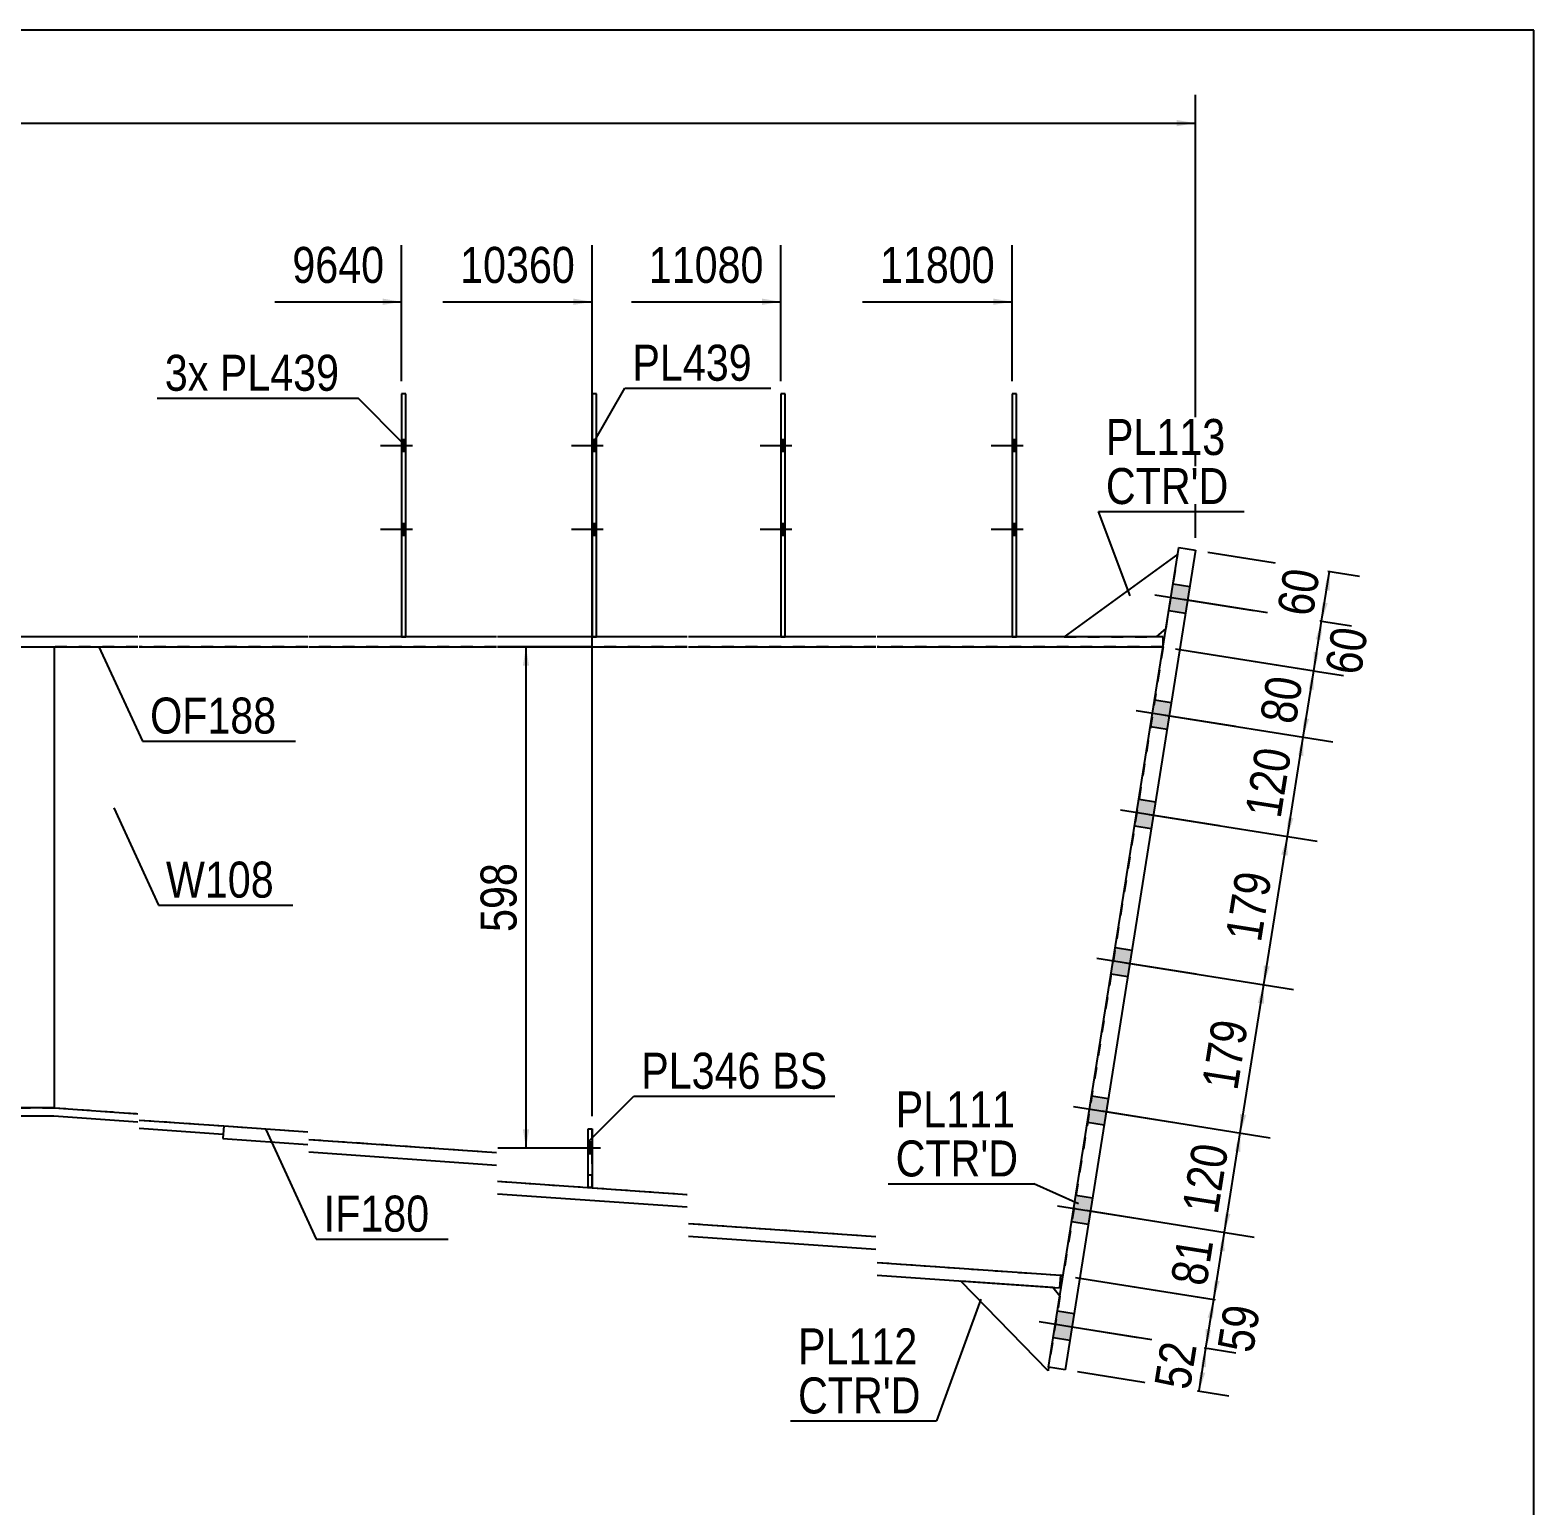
# Model space of a CAD drawing. Header units: millimetres. Extents: x -17 to 386, y -210 to 67.
# Drawn here: x 266.4 to 386, y -50 to 67.4 of the extents above; entities that cross this region are included whole.
import ezdxf

# ---------------------------------------------------------------- set-up
doc = ezdxf.new("R2010")
doc.units = ezdxf.units.MM
doc.linetypes.add('DXK_LINE_DOT1', pattern=[1.8814, 0.9407, -0.9407])
doc.linetypes.add('DXK_LINE_DOT2', pattern=[3.9198, 1.9599, -1.9599])
doc.styles.add('Arial Narrow', font='ARIALN.TTF', dxfattribs={"height": 0.2})

# ---------------------------------------------------------------- blocks, each defined once
blk = doc.blocks.new('Unknown-623557714-6463')
at = {"color": 5, "linetype": 'Continuous'}
for p, q in [((385.97, 67.4), (-14.03, 67.4)), ((385.97, -209.6), (385.97, 67.4))]:
    blk.add_line(p, q, dxfattribs=at)
blk = doc.blocks.new('Part-623557714-1279 - 1214')
at = {"color": 2, "linetype": 'Continuous'}
for p, q in [((166.28, -18.33), (159.61, -18.33)), ((159.61, -18.33), (159.61, -19)), ((166.28, -19), (159.61, -19)), ((212.39, -18.33), (166.38, -18.33)), ((212.39, -19), (166.38, -19)), ((227.56, -18.33), (212.49, -18.33)), ((227.56, -19), (212.49, -19)), ((242.56, -18.33), (227.66, -18.33)), ((242.56, -19), (227.66, -19)), ((255.99, -18.33), (242.66, -18.33)), ((255.99, -19), (242.66, -19)), ((268.3, -18.33), (256.09, -18.33)), ((268.28, -19), (256.09, -19)), ((274.97, -19.47), (268.28, -19)), ((268.3, -18.33), (274.97, -18.8)), ((275.07, -19.3), (281.8, -19.77)), ((281.76, -20.44), (275.07, -19.97)), ((281.8, -19.77), (281.8, -19.77))]:
    blk.add_line(p, q, dxfattribs=at)
at = {"color": 7, "linetype": 'DXK_LINE_DOT1'}
blk.add_line((281.8, -19.77), (281.76, -20.44), dxfattribs=at)
blk = doc.blocks.new('Part-623557714-1240 - 1214')
at = {"color": 2, "linetype": 'Continuous'}
blk.add_line((84.55, 18.33), (84.55, -18.33), dxfattribs=at)
at = {"color": 7, "linetype": 'DXK_LINE_DOT1'}
for p, q in [((84.55, 18.33), (91.22, 18.33)), ((91.32, 18.33), (109.24, 18.33)), ((109.34, 18.33), (124.24, 18.33)), ((124.34, 18.33), (137.68, 18.33)), ((137.78, 18.33), (152.84, 18.33)), ((152.94, 18.33), (166.28, 18.33)), ((166.38, 18.33), (212.39, 18.33)), ((212.49, 18.33), (227.56, 18.33)), ((227.66, 18.33), (242.56, 18.33)), ((242.66, 18.33), (255.99, 18.33)), ((256.09, 18.33), (268.3, 18.33)), ((268.3, 18.33), (268.3, -18.33)), ((84.55, -18.33), (91.22, -18.33)), ((91.32, -18.33), (109.24, -18.33)), ((109.34, -18.33), (124.24, -18.33)), ((124.34, -18.33), (137.68, -18.33)), ((137.78, -18.33), (152.84, -18.33)), ((152.94, -18.33), (166.28, -18.33)), ((166.38, -18.33), (212.39, -18.33)), ((212.49, -18.33), (227.56, -18.33)), ((227.66, -18.33), (242.56, -18.33)), ((242.66, -18.33), (255.99, -18.33)), ((256.09, -18.33), (268.3, -18.33))]:
    blk.add_line(p, q, dxfattribs=at)
blk = doc.blocks.new('Part-623557714-1311 - 1214')
at = {"color": 2, "linetype": 'Continuous'}
for p, q in [((311.44, 38.47), (311.1, 38.47)), ((311.1, 38.47), (311.1, 19.13)), ((311.44, 19.13), (311.44, 38.47))]:
    blk.add_line(p, q, dxfattribs=at)
at = {"color": 7, "linetype": 'DXK_LINE_DOT1'}
blk.add_line((311.1, 19.13), (311.44, 19.13), dxfattribs=at)
blk = doc.blocks.new('Part-623557714-1241 - 1214')
at = {"color": 2, "linetype": 'Continuous'}
for p, q in [((249.33, 19.13), (249.33, 18.33)), ((255.99, 19.13), (249.33, 19.13)), ((274.97, 19.13), (256.09, 19.13)), ((288.47, 19.13), (275.07, 19.13)), ((303.47, 19.13), (288.57, 19.13)), ((318.64, 19.13), (303.57, 19.13)), ((333.64, 19.13), (318.74, 19.13)), ((356.49, 19.13), (333.74, 19.13)), ((356.49, 18.33), (356.49, 19.13)), ((249.33, 18.33), (255.99, 18.33)), ((256.09, 18.33), (274.97, 18.33)), ((275.07, 18.33), (288.47, 18.33)), ((288.57, 18.33), (303.47, 18.33)), ((303.57, 18.33), (318.64, 18.33)), ((318.74, 18.33), (333.64, 18.33)), ((333.74, 18.33), (356.49, 18.33))]:
    blk.add_line(p, q, dxfattribs=at)
blk = doc.blocks.new('Part-623557714-1244 - 1214')
at = {"color": 2, "linetype": 'Continuous'}
for p, q in [((347.38, -38.95), (357.75, 26.23)), ((359.06, 26.02), (348.7, -39.16)), ((357.75, 26.23), (359.06, 26.02)), ((348.7, -39.16), (347.38, -38.95))]:
    blk.add_line(p, q, dxfattribs=at)
blk = doc.blocks.new('Part-623557714-1247 - 1214')
at = {"color": 2, "linetype": 'Continuous'}
for p, q in [((347.34, -39.25), (340.4, -32.11)), ((347.72, -32.62), (340.4, -32.11)), ((348.28, -33.32), (347.72, -32.62)), ((347.38, -38.95), (347.34, -39.25))]:
    blk.add_line(p, q, dxfattribs=at)
at = {"color": 7, "linetype": 'DXK_LINE_DOT1'}
blk.add_line((348.28, -33.32), (347.38, -38.95), dxfattribs=at)
blk = doc.blocks.new('Part-623557714-1249 - 1214')
at = {"color": 2, "linetype": 'Continuous'}
for p, q in [((357.67, 25.72), (348.62, 19.13)), ((355.95, 19.13), (356.72, 19.79))]:
    blk.add_line(p, q, dxfattribs=at)
at = {"color": 7, "linetype": 'DXK_LINE_DOT1'}
for p, q in [((356.72, 19.79), (357.67, 25.72)), ((348.62, 19.13), (355.95, 19.13))]:
    blk.add_line(p, q, dxfattribs=at)
blk = doc.blocks.new('Part-623557714-1261 - 1214')
at = {"color": 2, "linetype": 'Continuous'}
for p, q in [((268.3, 18.33), (268.3, -18.33)), ((348.54, -31.67), (348.32, -31.65))]:
    blk.add_line(p, q, dxfattribs=at)
at = {"color": 7, "linetype": 'DXK_LINE_DOT1'}
for p, q in [((274.97, 18.33), (268.3, 18.33)), ((288.47, 18.33), (275.07, 18.33)), ((303.47, 18.33), (288.57, 18.33)), ((318.64, 18.33), (303.57, 18.33)), ((333.64, 18.33), (318.74, 18.33)), ((356.49, 18.33), (333.74, 18.33)), ((356.49, 18.33), (348.55, -31.67)), ((268.3, -18.33), (274.97, -18.8)), ((275.07, -19.3), (288.47, -20.24)), ((288.57, -20.84), (303.47, -21.88)), ((303.57, -24.17), (318.64, -25.22)), ((318.74, -27.53), (333.64, -28.56)), ((333.74, -30.63), (348.32, -31.65)), ((348.54, -31.67), (348.55, -31.67))]:
    blk.add_line(p, q, dxfattribs=at)
blk = doc.blocks.new('Bolt-623557714-1345 - 1214')
at = {"linetype": 'Continuous'}
for points in [[(344.82, 33.87), (344.82, 34.8), (344.48, 34.8), (344.48, 33.87)], [(344.82, 33.87), (344.82, 34.8), (344.48, 34.8), (344.48, 33.87)], [(344.82, 27.2), (344.82, 28.13), (344.48, 28.13), (344.48, 27.2)], [(344.82, 27.2), (344.82, 28.13), (344.48, 28.13), (344.48, 27.2)]]:
    blk.add_hatch(color=3, dxfattribs=at).paths.add_polyline_path(points)
at = {"color": 3, "linetype": 'Continuous'}
for p, q in [((344.82, 34.8), (344.48, 34.8)), ((344.82, 34.8), (344.48, 34.8)), ((345.35, 34.33), (342.82, 34.33)), ((345.35, 34.33), (342.82, 34.33)), ((344.82, 33.87), (344.48, 33.87)), ((344.82, 33.87), (344.48, 33.87)), ((345.35, 27.67), (342.82, 27.67)), ((345.35, 27.67), (342.82, 27.67)), ((344.82, 28.13), (344.48, 28.13)), ((344.82, 28.13), (344.48, 28.13)), ((344.82, 27.2), (344.48, 27.2)), ((344.82, 27.2), (344.48, 27.2))]:
    blk.add_line(p, q, dxfattribs=at)
blk = doc.blocks.new('Part-623557714-1274 - 1214')
at = {"color": 2, "linetype": 'Continuous'}
for p, q in [((296.27, 38.47), (295.94, 38.47)), ((295.94, 38.47), (295.94, 19.13)), ((296.27, 19.13), (296.27, 38.47))]:
    blk.add_line(p, q, dxfattribs=at)
at = {"color": 7, "linetype": 'DXK_LINE_DOT1'}
blk.add_line((295.94, 19.13), (296.27, 19.13), dxfattribs=at)
blk = doc.blocks.new('Part-623557714-1275 - 1214')
at = {"color": 2, "linetype": 'Continuous'}
for p, q in [((326.44, 38.47), (326.1, 38.47)), ((326.1, 38.47), (326.1, 19.13)), ((326.44, 19.13), (326.44, 38.47))]:
    blk.add_line(p, q, dxfattribs=at)
at = {"color": 7, "linetype": 'DXK_LINE_DOT1'}
blk.add_line((326.1, 19.13), (326.44, 19.13), dxfattribs=at)
blk = doc.blocks.new('Part-623557714-1276 - 1214')
at = {"color": 2, "linetype": 'Continuous'}
for p, q in [((344.82, 38.47), (344.48, 38.47)), ((344.48, 38.47), (344.48, 19.13)), ((344.82, 19.13), (344.82, 38.47))]:
    blk.add_line(p, q, dxfattribs=at)
at = {"color": 7, "linetype": 'DXK_LINE_DOT1'}
blk.add_line((344.48, 19.13), (344.82, 19.13), dxfattribs=at)
blk = doc.blocks.new('Part-623557714-1277 - 1214')
at = {"color": 2, "linetype": 'Continuous'}
for p, q in [((281.8, -19.77), (281.73, -20.77)), ((281.8, -19.77), (288.47, -20.24)), ((281.73, -20.77), (288.47, -21.24)), ((288.57, -20.84), (303.47, -21.88)), ((288.57, -21.84), (303.47, -22.88)), ((303.57, -24.17), (318.64, -25.22)), ((303.57, -25.17), (318.64, -26.22)), ((318.74, -27.53), (333.64, -28.56)), ((318.74, -28.53), (333.64, -29.57)), ((333.74, -30.63), (348.32, -31.65)), ((333.74, -31.64), (348.25, -32.65)), ((348.32, -31.65), (348.25, -32.65))]:
    blk.add_line(p, q, dxfattribs=at)
blk = doc.blocks.new('Part-623557714-1312 - 1214')
at = {"color": 7, "linetype": 'DXK_LINE_DOT1'}
for p, q in [((310.77, -24.66), (310.77, -20)), ((310.77, -20), (311.1, -20)), ((311.1, -24.66), (311.1, -20)), ((310.77, -23.66), (311.1, -23.66)), ((311.1, -24.66), (310.77, -24.66))]:
    blk.add_line(p, q, dxfattribs=at)
blk = doc.blocks.new('Part-623557714-1315 - 1214')
at = {"color": 2, "linetype": 'Continuous'}
for p, q in [((310.77, -24.66), (310.77, -20)), ((310.77, -20), (311.1, -20)), ((311.1, -20), (311.1, -24.66)), ((311.1, -24.66), (310.77, -24.66))]:
    blk.add_line(p, q, dxfattribs=at)
blk = doc.blocks.new('Bolt-623557714-1322 - 1214')
at = {"linetype": 'Continuous'}
for points in [[(357.29, 23.34), (356.95, 21.23), (358.27, 21.02), (358.6, 23.13)], [(357.29, 23.34), (356.95, 21.23), (358.27, 21.02), (358.6, 23.13)], [(355.82, 14.12), (355.49, 12.01), (356.8, 11.8), (357.14, 13.91)], [(355.82, 14.12), (355.49, 12.01), (356.8, 11.8), (357.14, 13.91)], [(354.57, 6.22), (354.23, 4.11), (355.55, 3.9), (355.88, 6.01)], [(354.57, 6.22), (354.23, 4.11), (355.55, 3.9), (355.88, 6.01)], [(352.69, -5.58), (352.36, -7.68), (353.67, -7.89), (354.01, -5.79)], [(352.69, -5.58), (352.36, -7.68), (353.67, -7.89), (354.01, -5.79)], [(350.82, -17.37), (350.48, -19.48), (351.8, -19.69), (352.13, -17.58)], [(350.82, -17.37), (350.48, -19.48), (351.8, -19.69), (352.13, -17.58)], [(349.56, -25.27), (349.22, -27.38), (350.54, -27.59), (350.88, -25.48)], [(349.56, -25.27), (349.22, -27.38), (350.54, -27.59), (350.88, -25.48)], [(348.09, -34.49), (347.76, -36.6), (349.08, -36.81), (349.41, -34.7)], [(348.09, -34.49), (347.76, -36.6), (349.08, -36.81), (349.41, -34.7)]]:
    blk.add_hatch(color=3, dxfattribs=at).paths.add_polyline_path(points)
at = {"color": 3, "linetype": 'Continuous'}
for p, q in [((357.29, 23.34), (358.6, 23.13)), ((357.29, 23.34), (358.6, 23.13)), ((355.82, 22.49), (363.7, 21.24)), ((355.82, 22.49), (363.7, 21.24)), ((356.95, 21.23), (358.27, 21.02)), ((356.95, 21.23), (358.27, 21.02)), ((354.35, 13.27), (362.24, 12.02)), ((354.35, 13.27), (362.24, 12.02)), ((355.82, 14.12), (357.14, 13.91)), ((355.82, 14.12), (357.14, 13.91)), ((355.49, 12.01), (356.8, 11.8)), ((355.49, 12.01), (356.8, 11.8)), ((354.57, 6.22), (355.88, 6.01)), ((354.57, 6.22), (355.88, 6.01)), ((353.1, 5.37), (360.98, 4.12)), ((353.1, 5.37), (360.98, 4.12)), ((354.23, 4.11), (355.55, 3.9)), ((354.23, 4.11), (355.55, 3.9)), ((352.69, -5.58), (354.01, -5.79)), ((352.69, -5.58), (354.01, -5.79)), ((351.22, -6.42), (359.11, -7.68)), ((351.22, -6.42), (359.11, -7.68)), ((352.36, -7.68), (353.67, -7.89)), ((352.36, -7.68), (353.67, -7.89)), ((350.82, -17.37), (352.13, -17.58)), ((350.82, -17.37), (352.13, -17.58)), ((349.35, -18.22), (357.23, -19.47)), ((349.35, -18.22), (357.23, -19.47)), ((350.48, -19.48), (351.8, -19.69)), ((350.48, -19.48), (351.8, -19.69)), ((348.09, -26.12), (355.98, -27.37)), ((348.09, -26.12), (355.98, -27.37)), ((349.56, -25.27), (350.88, -25.48)), ((349.56, -25.27), (350.88, -25.48)), ((349.22, -27.38), (350.54, -27.59)), ((349.22, -27.38), (350.54, -27.59)), ((348.09, -34.49), (349.41, -34.7)), ((348.09, -34.49), (349.41, -34.7)), ((346.63, -35.34), (354.51, -36.59)), ((346.63, -35.34), (354.51, -36.59)), ((347.76, -36.6), (349.08, -36.81)), ((347.76, -36.6), (349.08, -36.81))]:
    blk.add_line(p, q, dxfattribs=at)
blk = doc.blocks.new('Bolt-623557714-1343 - 1214')
at = {"linetype": 'Continuous'}
for points in [[(296.27, 33.87), (296.27, 34.8), (295.94, 34.8), (295.94, 33.87)], [(296.27, 33.87), (296.27, 34.8), (295.94, 34.8), (295.94, 33.87)], [(296.27, 27.2), (296.27, 28.13), (295.94, 28.13), (295.94, 27.2)], [(296.27, 27.2), (296.27, 28.13), (295.94, 28.13), (295.94, 27.2)]]:
    blk.add_hatch(color=3, dxfattribs=at).paths.add_polyline_path(points)
at = {"color": 3, "linetype": 'Continuous'}
for p, q in [((296.27, 34.8), (295.94, 34.8)), ((296.27, 34.8), (295.94, 34.8)), ((296.8, 34.33), (294.27, 34.33)), ((296.8, 34.33), (294.27, 34.33)), ((296.27, 33.87), (295.94, 33.87)), ((296.27, 33.87), (295.94, 33.87)), ((296.8, 27.67), (294.27, 27.67)), ((296.8, 27.67), (294.27, 27.67)), ((296.27, 28.13), (295.94, 28.13)), ((296.27, 28.13), (295.94, 28.13)), ((296.27, 27.2), (295.94, 27.2)), ((296.27, 27.2), (295.94, 27.2))]:
    blk.add_line(p, q, dxfattribs=at)
blk = doc.blocks.new('Bolt-623557714-1344 - 1214')
at = {"linetype": 'Continuous'}
for points in [[(326.44, 33.87), (326.44, 34.8), (326.1, 34.8), (326.1, 33.87)], [(326.44, 33.87), (326.44, 34.8), (326.1, 34.8), (326.1, 33.87)], [(326.44, 27.2), (326.44, 28.13), (326.1, 28.13), (326.1, 27.2)], [(326.44, 27.2), (326.44, 28.13), (326.1, 28.13), (326.1, 27.2)]]:
    blk.add_hatch(color=3, dxfattribs=at).paths.add_polyline_path(points)
at = {"color": 3, "linetype": 'Continuous'}
for p, q in [((326.44, 34.8), (326.1, 34.8)), ((326.44, 34.8), (326.1, 34.8)), ((326.97, 34.33), (324.44, 34.33)), ((326.97, 34.33), (324.44, 34.33)), ((326.44, 33.87), (326.1, 33.87)), ((326.44, 33.87), (326.1, 33.87)), ((326.97, 27.67), (324.44, 27.67)), ((326.97, 27.67), (324.44, 27.67)), ((326.44, 28.13), (326.1, 28.13)), ((326.44, 28.13), (326.1, 28.13)), ((326.44, 27.2), (326.1, 27.2)), ((326.44, 27.2), (326.1, 27.2))]:
    blk.add_line(p, q, dxfattribs=at)
blk = doc.blocks.new('Bolt-623557714-1375 - 1214')
at = {"linetype": 'Continuous'}
for points in [[(311.44, 33.87), (311.44, 34.8), (311.1, 34.8), (311.1, 33.87)], [(311.44, 33.87), (311.44, 34.8), (311.1, 34.8), (311.1, 33.87)], [(311.44, 27.2), (311.44, 28.13), (311.1, 28.13), (311.1, 27.2)], [(311.44, 27.2), (311.44, 28.13), (311.1, 28.13), (311.1, 27.2)]]:
    blk.add_hatch(color=3, dxfattribs=at).paths.add_polyline_path(points)
at = {"color": 3, "linetype": 'Continuous'}
for p, q in [((311.44, 34.8), (311.1, 34.8)), ((311.44, 34.8), (311.1, 34.8)), ((311.97, 34.33), (309.44, 34.33)), ((311.97, 34.33), (309.44, 34.33)), ((311.44, 33.87), (311.1, 33.87)), ((311.44, 33.87), (311.1, 33.87)), ((311.97, 27.67), (309.44, 27.67)), ((311.97, 27.67), (309.44, 27.67)), ((311.44, 28.13), (311.1, 28.13)), ((311.44, 28.13), (311.1, 28.13)), ((311.44, 27.2), (311.1, 27.2)), ((311.44, 27.2), (311.1, 27.2))]:
    blk.add_line(p, q, dxfattribs=at)
blk = doc.blocks.new('Bolt-623557714-1376 - 1214')
at = {"color": 3, "linetype": 'DXK_LINE_DOT2'}
for p, q in [((311.1, -21.06), (310.77, -21.06)), ((311.74, -21.53), (309.54, -21.53)), ((311.1, -22), (310.77, -22))]:
    blk.add_line(p, q, dxfattribs=at)
blk = doc.blocks.new('Bolt-623557714-1379 - 1214')
at = {"linetype": 'Continuous'}
blk.add_hatch(color=3, dxfattribs=at).paths.add_polyline_path([(311.1, -22), (311.1, -21.06), (310.77, -21.06), (310.77, -22)])
at = {"color": 3, "linetype": 'Continuous'}
for p, q in [((311.1, -21.06), (310.77, -21.06)), ((311.74, -21.53), (309.54, -21.53)), ((311.1, -22), (310.77, -22))]:
    blk.add_line(p, q, dxfattribs=at)
blk = doc.blocks.new('StraightDimension-623557714-11529 - 1214')
at = {"linetype": 'Continuous'}
blk.add_hatch(color=7, dxfattribs=at).paths.add_polyline_path([(309.6, 46.04), (311.1, 45.79), (309.6, 45.54)])
at = {"color": 7, "linetype": 'Continuous'}
for p, q in [((311.1, -19), (311.1, 50.29)), ((299.21, 45.79), (311.1, 45.79))]:
    blk.add_line(p, q, dxfattribs=at)
at = {"color": 0}
blk.add_wipeout([(310.33, 46.69), (310.33, 50.89), (299.99, 50.89), (299.99, 46.69)], dxfattribs=at)
at = {"color": 3, "style": 'Arial Narrow'}
blk.add_text('10360', height=2.863, dxfattribs=at).set_placement((300.59, 47.29))
blk = doc.blocks.new('StraightDimension-623557714-14352 - 1214')
at = {"linetype": 'Continuous'}
for points in [[(368.61, 18.94), (369.09, 20.38), (369.1, 18.86)], [(368.94, 17.87), (368.46, 16.43), (368.45, 17.95)]]:
    blk.add_hatch(color=7, dxfattribs=at).paths.add_polyline_path(points)
at = {"color": 7, "linetype": 'Continuous'}
for p, q in [((358.11, 22.13), (371.31, 20.03)), ((368.46, 16.43), (369.09, 20.38)), ((357.48, 18.18), (370.68, 16.08))]:
    blk.add_line(p, q, dxfattribs=at)
at = {"color": 0}
blk.add_wipeout([(373.45, 20.12), (369.3, 20.78), (368.54, 15.98), (372.69, 15.32)], dxfattribs=at)
at = {"color": 3, "style": 'Arial Narrow'}
blk.add_text('60', height=2.863, rotation=80.9647, dxfattribs=at).set_placement((372.19, 16.01))
blk = doc.blocks.new('StraightDimension-623557714-14355 - 1214')
at = {"linetype": 'Continuous'}
for points in [[(365.88, 1.82), (366.37, 3.26), (366.38, 1.74)], [(364.97, -7.09), (364.49, -8.53), (364.48, -7.01)]]:
    blk.add_hatch(color=7, dxfattribs=at).paths.add_polyline_path(points)
at = {"color": 7, "linetype": 'Continuous'}
for p, q in [((355.39, 5.01), (368.74, 2.89)), ((364.49, -8.53), (366.37, 3.26)), ((353.51, -6.79), (366.86, -8.91))]:
    blk.add_line(p, q, dxfattribs=at)
at = {"color": 0}
blk.add_wipeout([(365.81, 0.69), (361.66, 1.35), (360.61, -5.25), (364.76, -5.91)], dxfattribs=at)
at = {"color": 3, "style": 'Arial Narrow'}
blk.add_text('179', height=2.863, rotation=80.9647, dxfattribs=at).set_placement((364.26, -5.23))
blk = doc.blocks.new('StraightDimension-623557714-8209 - 1214')
at = {"linetype": 'Continuous'}
blk.add_hatch(color=7, dxfattribs=at).paths.add_polyline_path([(357.56, 60.25), (359.06, 60), (357.56, 59.75)])
at = {"color": 7, "linetype": 'Continuous'}
for p, q in [((359.06, 27.02), (359.06, 62.25)), ((-1.33, 60), (359.06, 60))]:
    blk.add_line(p, q, dxfattribs=at)
blk = doc.blocks.new('StraightDimension-623557714-11527 - 1214')
at = {"linetype": 'Continuous'}
blk.add_hatch(color=7, dxfattribs=at).paths.add_polyline_path([(342.98, 46.04), (344.48, 45.79), (342.98, 45.54)])
at = {"color": 7, "linetype": 'Continuous'}
for p, q in [((344.48, 39.47), (344.48, 50.29)), ((332.59, 45.79), (344.48, 45.79))]:
    blk.add_line(p, q, dxfattribs=at)
at = {"color": 0}
blk.add_wipeout([(343.71, 46.69), (343.71, 50.89), (333.37, 50.89), (333.37, 46.69)], dxfattribs=at)
at = {"color": 3, "style": 'Arial Narrow'}
blk.add_text('11800', height=2.863, dxfattribs=at).set_placement((333.97, 47.29))
blk = doc.blocks.new('StraightDimension-623557714-11528 - 1214')
at = {"linetype": 'Continuous'}
blk.add_hatch(color=7, dxfattribs=at).paths.add_polyline_path([(324.6, 46.04), (326.1, 45.79), (324.6, 45.54)])
at = {"color": 7, "linetype": 'Continuous'}
for p, q in [((326.1, 39.47), (326.1, 50.29)), ((314.21, 45.79), (326.1, 45.79))]:
    blk.add_line(p, q, dxfattribs=at)
at = {"color": 0}
blk.add_wipeout([(325.33, 46.69), (325.33, 50.89), (314.99, 50.89), (314.99, 46.69)], dxfattribs=at)
at = {"color": 3, "style": 'Arial Narrow'}
blk.add_text('11080', height=2.863, dxfattribs=at).set_placement((315.59, 47.29))
blk = doc.blocks.new('StraightDimension-623557714-11530 - 1214')
at = {"linetype": 'Continuous'}
blk.add_hatch(color=7, dxfattribs=at).paths.add_polyline_path([(294.44, 46.04), (295.94, 45.79), (294.44, 45.54)])
at = {"color": 7, "linetype": 'Continuous'}
for p, q in [((295.94, 39.47), (295.94, 50.29)), ((285.87, 45.79), (295.94, 45.79))]:
    blk.add_line(p, q, dxfattribs=at)
at = {"color": 0}
blk.add_wipeout([(295.16, 46.69), (295.16, 50.89), (286.65, 50.89), (286.65, 46.69)], dxfattribs=at)
at = {"color": 3, "style": 'Arial Narrow'}
blk.add_text('9640', height=2.863, dxfattribs=at).set_placement((287.25, 47.29))
blk = doc.blocks.new('StraightDimension-623557714-11881 - 1214')
at = {"linetype": 'Continuous'}
for points in [[(305.58, 16.83), (305.83, 18.33), (306.08, 16.83)], [(306.08, -20.03), (305.83, -21.53), (305.58, -20.03)]]:
    blk.add_hatch(color=7, dxfattribs=at).paths.add_polyline_path(points)
at = {"color": 7, "linetype": 'Continuous'}
for p, q in [((310.82, 18.33), (303.58, 18.33)), ((305.83, -21.53), (305.83, 18.33)), ((310.82, -21.53), (303.58, -21.53))]:
    blk.add_line(p, q, dxfattribs=at)
at = {"color": 0}
blk.add_wipeout([(305.68, 1.74), (301.48, 1.74), (301.48, -4.94), (305.68, -4.94)], dxfattribs=at)
at = {"color": 3, "style": 'Arial Narrow'}
blk.add_text('598', height=2.863, rotation=90.0002, dxfattribs=at).set_placement((305.08, -4.34))
blk = doc.blocks.new('StraightDimension-623557714-14351 - 1214')
at = {"linetype": 'Continuous'}
for points in [[(369.23, 22.89), (369.72, 24.33), (369.73, 22.81)], [(369.57, 21.82), (369.09, 20.38), (369.08, 21.9)]]:
    blk.add_hatch(color=7, dxfattribs=at).paths.add_polyline_path(points)
at = {"color": 7, "linetype": 'Continuous'}
for p, q in [((360.05, 25.87), (372.09, 23.95)), ((369.09, 20.38), (369.72, 24.33)), ((358.11, 22.13), (371.46, 20))]:
    blk.add_line(p, q, dxfattribs=at)
at = {"color": 0}
blk.add_wipeout([(369.64, 24.78), (365.49, 25.44), (364.73, 20.64), (368.87, 19.98)], dxfattribs=at)
at = {"color": 3, "style": 'Arial Narrow'}
blk.add_text('60', height=2.863, rotation=80.9647, dxfattribs=at).set_placement((368.37, 20.67))
blk = doc.blocks.new('StraightDimension-623557714-14353 - 1214')
at = {"linetype": 'Continuous'}
for points in [[(367.98, 14.99), (368.46, 16.43), (368.47, 14.91)], [(368.1, 12.6), (367.62, 11.16), (367.61, 12.68)]]:
    blk.add_hatch(color=7, dxfattribs=at).paths.add_polyline_path(points)
at = {"color": 7, "linetype": 'Continuous'}
for p, q in [((357.48, 18.18), (370.83, 16.05)), ((367.62, 11.16), (368.46, 16.43)), ((356.64, 12.9), (369.99, 10.78))]:
    blk.add_line(p, q, dxfattribs=at)
at = {"color": 0}
blk.add_wipeout([(368.27, 16.22), (364.13, 16.88), (363.36, 12.08), (367.51, 11.42)], dxfattribs=at)
at = {"color": 3, "style": 'Arial Narrow'}
blk.add_text('80', height=2.863, rotation=80.9647, dxfattribs=at).set_placement((367.01, 12.11))
blk = doc.blocks.new('StraightDimension-623557714-14354 - 1214')
at = {"linetype": 'Continuous'}
for points in [[(367.14, 9.72), (367.62, 11.16), (367.63, 9.64)], [(366.85, 4.7), (366.37, 3.26), (366.36, 4.78)]]:
    blk.add_hatch(color=7, dxfattribs=at).paths.add_polyline_path(points)
at = {"color": 7, "linetype": 'Continuous'}
for p, q in [((356.64, 12.9), (369.99, 10.78)), ((366.37, 3.26), (367.62, 11.16)), ((355.39, 5.01), (368.74, 2.89))]:
    blk.add_line(p, q, dxfattribs=at)
at = {"color": 0}
blk.add_wipeout([(367.37, 10.53), (363.22, 11.19), (362.17, 4.59), (366.32, 3.93)], dxfattribs=at)
at = {"color": 3, "style": 'Arial Narrow'}
blk.add_text('120', height=2.863, rotation=80.9647, dxfattribs=at).set_placement((365.82, 4.62))
blk = doc.blocks.new('StraightDimension-623557714-14356 - 1214')
at = {"linetype": 'Continuous'}
for points in [[(364.01, -9.98), (364.49, -8.53), (364.5, -10.05)], [(363.1, -18.89), (362.62, -20.33), (362.6, -18.81)]]:
    blk.add_hatch(color=7, dxfattribs=at).paths.add_polyline_path(points)
at = {"color": 7, "linetype": 'Continuous'}
for p, q in [((353.51, -6.79), (366.86, -8.91)), ((362.62, -20.33), (364.49, -8.53)), ((351.64, -18.58), (364.99, -20.71))]:
    blk.add_line(p, q, dxfattribs=at)
at = {"color": 0}
blk.add_wipeout([(363.93, -11.11), (359.78, -10.45), (358.73, -17.05), (362.88, -17.71)], dxfattribs=at)
at = {"color": 3, "style": 'Arial Narrow'}
blk.add_text('179', height=2.863, rotation=80.9647, dxfattribs=at).set_placement((362.38, -17.02))
blk = doc.blocks.new('StraightDimension-623557714-14357 - 1214')
at = {"linetype": 'Continuous'}
for points in [[(362.13, -21.77), (362.62, -20.33), (362.63, -21.85)], [(361.84, -26.79), (361.36, -28.23), (361.35, -26.71)]]:
    blk.add_hatch(color=7, dxfattribs=at).paths.add_polyline_path(points)
at = {"color": 7, "linetype": 'Continuous'}
for p, q in [((351.64, -18.58), (364.99, -20.71)), ((361.36, -28.23), (362.62, -20.33)), ((350.38, -26.48), (363.73, -28.61))]:
    blk.add_line(p, q, dxfattribs=at)
at = {"color": 0}
blk.add_wipeout([(362.36, -20.95), (358.22, -20.3), (357.17, -26.9), (361.32, -27.56)], dxfattribs=at)
at = {"color": 3, "style": 'Arial Narrow'}
blk.add_text('120', height=2.863, rotation=80.9647, dxfattribs=at).set_placement((360.82, -26.87))
blk = doc.blocks.new('StraightDimension-623557714-14358 - 1214')
at = {"linetype": 'Continuous'}
for points in [[(360.88, -29.67), (361.36, -28.23), (361.37, -29.75)], [(360.99, -32.13), (360.51, -33.57), (360.5, -32.05)]]:
    blk.add_hatch(color=7, dxfattribs=at).paths.add_polyline_path(points)
at = {"color": 7, "linetype": 'Continuous'}
for p, q in [((350.38, -26.48), (363.73, -28.61)), ((360.51, -33.57), (361.36, -28.23)), ((349.53, -31.82), (362.88, -33.95))]:
    blk.add_line(p, q, dxfattribs=at)
at = {"color": 0}
blk.add_wipeout([(361.17, -28.48), (357.02, -27.82), (356.26, -32.61), (360.41, -33.27)], dxfattribs=at)
at = {"color": 3, "style": 'Arial Narrow'}
blk.add_text('81', height=2.863, rotation=80.9647, dxfattribs=at).set_placement((359.91, -32.59))
blk = doc.blocks.new('StraightDimension-623557714-14359 - 1214')
at = {"linetype": 'Continuous'}
for points in [[(360.03, -35.01), (360.51, -33.57), (360.52, -35.09)], [(360.38, -36), (359.89, -37.45), (359.88, -35.93)]]:
    blk.add_hatch(color=7, dxfattribs=at).paths.add_polyline_path(points)
at = {"color": 7, "linetype": 'Continuous'}
for p, q in [((349.53, -31.82), (362.73, -33.92)), ((359.89, -37.45), (360.51, -33.57)), ((348.91, -35.7), (362.12, -37.8))]:
    blk.add_line(p, q, dxfattribs=at)
at = {"color": 0}
blk.add_wipeout([(364.88, -33.79), (360.73, -33.13), (359.97, -37.93), (364.12, -38.59)], dxfattribs=at)
at = {"color": 3, "style": 'Arial Narrow'}
blk.add_text('59', height=2.863, rotation=80.9647, dxfattribs=at).set_placement((363.62, -37.9))
blk = doc.blocks.new('StraightDimension-623557714-14360 - 1214')
at = {"linetype": 'Continuous'}
for points in [[(359.41, -38.89), (359.89, -37.45), (359.91, -38.97)], [(359.84, -39.41), (359.35, -40.85), (359.34, -39.33)]]:
    blk.add_hatch(color=7, dxfattribs=at).paths.add_polyline_path(points)
at = {"color": 7, "linetype": 'Continuous'}
for p, q in [((348.91, -35.7), (362.26, -37.82)), ((359.35, -40.85), (359.89, -37.45)), ((349.69, -39.31), (361.72, -41.23))]:
    blk.add_line(p, q, dxfattribs=at)
at = {"color": 0}
blk.add_wipeout([(359.86, -36.73), (355.71, -36.07), (354.95, -40.86), (359.09, -41.52)], dxfattribs=at)
at = {"color": 3, "style": 'Arial Narrow'}
blk.add_text('52', height=2.863, rotation=80.9647, dxfattribs=at).set_placement((358.6, -40.84))
blk = doc.blocks.new('MarkSet-623557714-7035 - 1214')
at = {"color": 7, "linetype": 'Continuous'}
for p, q in [((310.86, -20.95), (314.39, -17.41)), ((314.39, -17.41), (330.38, -17.41))]:
    blk.add_line(p, q, dxfattribs=at)
at = {"color": 0}
for points in [[(324.5, -16.81), (324.5, -13.81), (314.99, -13.81), (314.99, -16.81)], [(329.78, -16.81), (329.78, -13.81), (325.4, -13.81), (325.4, -16.81)]]:
    blk.add_wipeout(points, dxfattribs=at)
for points in [[(324.5, -16.81), (324.5, -13.81), (314.99, -13.81), (314.99, -16.81)], [(329.78, -16.81), (329.78, -13.81), (325.4, -13.81), (325.4, -16.81)]]:
    blk.add_wipeout(points, dxfattribs=at)
at = {"color": 3, "style": 'Arial Narrow'}
for s, p in [('PL346', (314.99, -16.81)), ('BS', (325.4, -16.81))]:
    blk.add_text(s, height=2.863, dxfattribs=at).set_placement(p)
blk = doc.blocks.new('MarkSet-623557714-7049 - 1214')
at = {"color": 7, "linetype": 'Continuous'}
for p in [(276.51, 38.11), (296.02, 34.58)]:
    blk.add_line(p, (292.49, 38.11), dxfattribs=at)
at = {"color": 0}
for points in [[(280.58, 38.71), (280.58, 41.71), (277.11, 41.71), (277.11, 38.71)], [(290.99, 38.71), (290.99, 41.71), (281.48, 41.71), (281.48, 38.71)]]:
    blk.add_wipeout(points, dxfattribs=at)
for points in [[(280.58, 38.71), (280.58, 41.71), (277.11, 41.71), (277.11, 38.71)], [(290.99, 38.71), (290.99, 41.71), (281.48, 41.71), (281.48, 38.71)]]:
    blk.add_wipeout(points, dxfattribs=at)
at = {"color": 3, "style": 'Arial Narrow'}
for s, p in [('3x', (277.11, 38.71)), ('PL439', (281.48, 38.71))]:
    blk.add_text(s, height=2.863, dxfattribs=at).set_placement(p)
blk = doc.blocks.new('Mark-623557714-7073 - 1214')
at = {"color": 7, "linetype": 'Continuous'}
for p, q in [((271.85, 18.33), (275.34, 10.84)), ((275.34, 10.84), (287.49, 10.84))]:
    blk.add_line(p, q, dxfattribs=at)
at = {"color": 0}
blk.add_wipeout([(285.99, 11.44), (285.99, 14.44), (275.94, 14.44), (275.94, 11.44)], dxfattribs=at)
blk.add_wipeout([(285.99, 11.44), (285.99, 14.44), (275.94, 14.44), (275.94, 11.44)], dxfattribs=at)
at = {"color": 3, "style": 'Arial Narrow'}
blk.add_text('OF188', height=2.863, dxfattribs=at).set_placement((275.94, 11.44))
blk = doc.blocks.new('Mark-623557714-7076 - 1214')
at = {"color": 7, "linetype": 'Continuous'}
for p in [(334.62, -24.39), (349.76, -25.98)]:
    blk.add_line(p, (346.22, -24.39), dxfattribs=at)
at = {"color": 0}
for points in [[(344.72, -19.89), (344.72, -16.89), (335.22, -16.89), (335.22, -19.89)], [(344.97, -23.79), (344.97, -20.79), (335.22, -20.79), (335.22, -23.79)]]:
    blk.add_wipeout(points, dxfattribs=at)
for points in [[(344.72, -19.89), (344.72, -16.89), (335.22, -16.89), (335.22, -19.89)], [(344.97, -23.79), (344.97, -20.79), (335.22, -20.79), (335.22, -23.79)]]:
    blk.add_wipeout(points, dxfattribs=at)
at = {"color": 3, "style": 'Arial Narrow'}
blk.add_text('PL111', height=2.863, dxfattribs=at).set_placement((335.22, -19.89))
at = {"color": 1, "style": 'Arial Narrow'}
blk.add_text("CTR'D", height=2.863, dxfattribs=at).set_placement((335.22, -23.79))
blk = doc.blocks.new('Mark-623557714-7079 - 1214')
at = {"color": 7, "linetype": 'Continuous'}
for p in [(342, -33.56), (326.86, -43.24)]:
    blk.add_line(p, (338.46, -43.24), dxfattribs=at)
at = {"color": 0}
for points in [[(336.96, -38.74), (336.96, -35.74), (327.46, -35.74), (327.46, -38.74)], [(337.21, -42.64), (337.21, -39.64), (327.46, -39.64), (327.46, -42.64)]]:
    blk.add_wipeout(points, dxfattribs=at)
for points in [[(336.96, -38.74), (336.96, -35.74), (327.46, -35.74), (327.46, -38.74)], [(337.21, -42.64), (337.21, -39.64), (327.46, -39.64), (327.46, -42.64)]]:
    blk.add_wipeout(points, dxfattribs=at)
at = {"color": 3, "style": 'Arial Narrow'}
blk.add_text('PL112', height=2.863, dxfattribs=at).set_placement((327.46, -38.74))
at = {"color": 1, "style": 'Arial Narrow'}
blk.add_text("CTR'D", height=2.863, dxfattribs=at).set_placement((327.46, -42.64))
blk = doc.blocks.new('Mark-623557714-7082 - 1214')
at = {"color": 7, "linetype": 'Continuous'}
for p, q in [((353.86, 22.4), (351.34, 29.1)), ((351.34, 29.1), (362.94, 29.1))]:
    blk.add_line(p, q, dxfattribs=at)
at = {"color": 0}
for points in [[(361.44, 33.6), (361.44, 36.6), (351.94, 36.6), (351.94, 33.6)], [(361.7, 29.7), (361.7, 32.7), (351.94, 32.7), (351.94, 29.7)]]:
    blk.add_wipeout(points, dxfattribs=at)
for points in [[(361.44, 33.6), (361.44, 36.6), (351.94, 36.6), (351.94, 33.6)], [(361.7, 29.7), (361.7, 32.7), (351.94, 32.7), (351.94, 29.7)]]:
    blk.add_wipeout(points, dxfattribs=at)
at = {"color": 3, "style": 'Arial Narrow'}
blk.add_text('PL113', height=2.863, dxfattribs=at).set_placement((351.94, 33.6))
at = {"color": 1, "style": 'Arial Narrow'}
blk.add_text("CTR'D", height=2.863, dxfattribs=at).set_placement((351.94, 29.7))
blk = doc.blocks.new('Mark-623557714-7103 - 1214')
at = {"color": 7, "linetype": 'Continuous'}
for p, q in [((273.06, 5.52), (276.6, -2.21)), ((276.6, -2.21), (287.29, -2.21))]:
    blk.add_line(p, q, dxfattribs=at)
at = {"color": 0}
blk.add_wipeout([(285.79, -1.61), (285.79, 1.39), (277.2, 1.39), (277.2, -1.61)], dxfattribs=at)
blk.add_wipeout([(285.79, -1.61), (285.79, 1.39), (277.2, 1.39), (277.2, -1.61)], dxfattribs=at)
at = {"color": 3, "style": 'Arial Narrow'}
blk.add_text('W108', height=2.863, dxfattribs=at).set_placement((277.2, -1.61))
blk = doc.blocks.new('Mark-623557714-7127 - 1214')
at = {"color": 7, "linetype": 'Continuous'}
for p, q in [((285.14, -20.06), (289.14, -28.78)), ((289.14, -28.78), (299.65, -28.78))]:
    blk.add_line(p, q, dxfattribs=at)
at = {"color": 0}
blk.add_wipeout([(298.15, -28.18), (298.15, -25.18), (289.74, -25.18), (289.74, -28.18)], dxfattribs=at)
blk.add_wipeout([(298.15, -28.18), (298.15, -25.18), (289.74, -25.18), (289.74, -28.18)], dxfattribs=at)
at = {"color": 3, "style": 'Arial Narrow'}
blk.add_text('IF180', height=2.863, dxfattribs=at).set_placement((289.74, -28.18))
blk = doc.blocks.new('Mark-623557714-7142 - 1214')
at = {"color": 7, "linetype": 'Continuous'}
for p, q in [((311.19, 34.58), (313.69, 38.91)), ((313.69, 38.91), (325.29, 38.91))]:
    blk.add_line(p, q, dxfattribs=at)
at = {"color": 0}
blk.add_wipeout([(323.79, 39.51), (323.79, 42.51), (314.29, 42.51), (314.29, 39.51)], dxfattribs=at)
blk.add_wipeout([(323.79, 39.51), (323.79, 42.51), (314.29, 42.51), (314.29, 39.51)], dxfattribs=at)
at = {"color": 3, "style": 'Arial Narrow'}
blk.add_text('PL439', height=2.863, dxfattribs=at).set_placement((314.29, 39.51))

msp = doc.modelspace()

# ---------------------------------------------------------------- block references
for name in ['Unknown-623557714-6463', 'Part-623557714-1274 - 1214', 'Part-623557714-1311 - 1214', 'Part-623557714-1275 - 1214', 'Part-623557714-1276 - 1214', 'Bolt-623557714-1343 - 1214', 'Bolt-623557714-1375 - 1214', 'Bolt-623557714-1344 - 1214', 'Bolt-623557714-1345 - 1214', 'Part-623557714-1244 - 1214', 'Part-623557714-1249 - 1214', 'Bolt-623557714-1322 - 1214', 'Part-623557714-1241 - 1214', 'Part-623557714-1240 - 1214', 'Part-623557714-1261 - 1214', 'Part-623557714-1279 - 1214', 'Part-623557714-1277 - 1214', 'Part-623557714-1312 - 1214', 'Part-623557714-1315 - 1214', 'Bolt-623557714-1376 - 1214', 'Bolt-623557714-1379 - 1214', 'Part-623557714-1247 - 1214']:
    msp.add_blockref(name, (0, 0))

# ---------------------------------------------------------------- next in the draw order: block references
for name in ['StraightDimension-623557714-11529 - 1214', 'StraightDimension-623557714-14352 - 1214', 'Mark-623557714-7073 - 1214', 'Mark-623557714-7103 - 1214', 'StraightDimension-623557714-14355 - 1214', 'Mark-623557714-7127 - 1214', 'Mark-623557714-7079 - 1214']:
    msp.add_blockref(name, (0, 0))

# ---------------------------------------------------------------- next in the draw order: block references
for name in ['StraightDimension-623557714-8209 - 1214', 'StraightDimension-623557714-11881 - 1214', 'StraightDimension-623557714-14353 - 1214', 'StraightDimension-623557714-14356 - 1214']:
    msp.add_blockref(name, (0, 0))

# ---------------------------------------------------------------- next in the draw order: block references
for name in ['StraightDimension-623557714-11530 - 1214', 'StraightDimension-623557714-11528 - 1214', 'StraightDimension-623557714-11527 - 1214', 'StraightDimension-623557714-14351 - 1214', 'StraightDimension-623557714-14354 - 1214', 'MarkSet-623557714-7035 - 1214', 'StraightDimension-623557714-14357 - 1214']:
    msp.add_blockref(name, (0, 0))

# ---------------------------------------------------------------- next in the draw order: block references
for name in ['Mark-623557714-7142 - 1214', 'MarkSet-623557714-7049 - 1214', 'Mark-623557714-7082 - 1214', 'StraightDimension-623557714-14358 - 1214']:
    msp.add_blockref(name, (0, 0))

# ---------------------------------------------------------------- next in the draw order: block references
for name in ['Mark-623557714-7076 - 1214', 'StraightDimension-623557714-14359 - 1214']:
    msp.add_blockref(name, (0, 0))

# ---------------------------------------------------------------- next in the draw order: block references
msp.add_blockref('StraightDimension-623557714-14360 - 1214', (0, 0))

doc.saveas('drawing.dxf')
